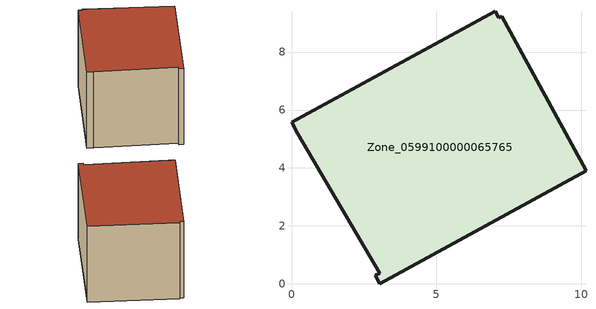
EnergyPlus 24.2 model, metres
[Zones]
Zone_0599100000065765
 floor ground (C_G): 7.03,9.41 7.15,9.18 7.26,9.24 10.16,3.91 3.05,0 2.89,0.3 3.04,0.37 0.21,5.19 0,5.58 z0
 wall outside (C_F): 7.03,9.41 0,5.58 0.21,5.19 3.04,0.37 2.89,0.3 3.05,0 10.16,3.91 7.26,9.24 7.15,9.18 7.03,9.41 z0:5.77
 roof outside (C_R): 7.15,9.18 7.03,9.41 0,5.58 0.21,5.19 3.04,0.37 2.89,0.3 3.05,0 10.16,3.91 7.26,9.24 z5.77
[BUILDING]
Pand.0599100000065765: North Axis=0; Terrain=City; Loads Convergence Tolerance Value=0.04; Temperature Convergence Tolerance Value=0.4; Solar Distribution=FullExterior; Maximum Number of Warmup Days=25; Minimum Number of Warmup Days=1
[Site:Location]
Rotterdam.The.Hague.AP_ZH_NLD Design_Conditions: Latitude=51.96; Longitude=4.45; Time Zone=1; Elevation=-4.5
[SITE:GROUNDTEMPERATURE:BUILDINGSURFACE]
18, 18, 18, 18, 18, 18, 18, 18, 18, 18, 18, 18
[MATERIAL] Thermal Absorptance=0.9; Solar Absorptance=0.7; Visible Absorptance=0.7
Name | Roughness | Thickness | Conductivity | Density | Specific Heat
G.TC.1946-1964 | MediumSmooth | 0.15 | 1 | 540 | 1210
F.TC.1946-1964 | Rough | 0.3 | 0.857143 | 1920 | 840
R.TC.1946-1964 | MediumRough | 0.2 | 0.235294 | 1500 | 1000
[CONSTRUCTION]
C_G: G.TC.1946-1964
C_F: F.TC.1946-1964
C_R: R.TC.1946-1964
[ZONE]
Zone_0599100000065765: Type=1; Multiplier=1; Ceiling Height=Autocalculate; Volume=Autocalculate; Floor Area=autocalculate; Part of Total Floor Area=Yes
[ZONEINFILTRATION:DESIGNFLOWRATE]
Infil_Zone_0599100000065765: Zone or ZoneList or Space or SpaceList=Zone_0599100000065765; Schedule=AlwaysOn; Design Flow Rate Calculation Method=Flow/Area; Flow Rate per Floor Area=0.003; Constant Term Coefficient=1; Temperature Term Coefficient=0; Velocity Term Coefficient=0; Velocity Squared Term Coefficient=0
[HVACTEMPLATE:ZONE:IDEALLOADSAIRSYSTEM]
Zone_0599100000065765: Maximum Heating Supply Air Temperature=50; Minimum Cooling Supply Air Temperature=13; Maximum Heating Supply Air Humidity Ratio=0.0156; Minimum Cooling Supply Air Humidity Ratio=0.0077; Heating Limit=NoLimit; Cooling Limit=NoLimit; Dehumidification Control Type=ConstantSensibleHeatRatio; Cooling Sensible Heat Ratio=0.7; Dehumidification Setpoint=60; Humidification Control Type=None; Humidification Setpoint=30; Outdoor Air Method=None; Outdoor Air Flow Rate per Person=0.00944; Outdoor Air Flow Rate per Zone Floor Area=0; Outdoor Air Flow Rate per Zone=0; Demand Controlled Ventilation Type=None; Outdoor Air Economizer Type=NoEconomizer; Heat Recovery Type=None; Sensible Heat Recovery Effectiveness=0.7; Latent Heat Recovery Effectiveness=0.65
[ZONECONTROL:THERMOSTAT]
ThermostatControl_Zone_0599100000065765: Zone or ZoneList=Zone_0599100000065765; Control Type Schedule=DualSetpointControlType; Control 1=Thermostat_Zone_0599100000065765; Temperature Difference Between Cutout And Setpoint=0
[THERMOSTATSETPOINT:DUALSETPOINT]
Thermostat_Zone_0599100000065765: Heating Setpoint Temperature Schedule=HeatingSetpoint_Zone_0599100000065765; Cooling Setpoint Temperature Schedule=CoolingSetpoint_Zone_0599100000065765
[SCHEDULE:COMPACT]
HeatingSetpoint_Zone_0599100000065765: Through: 12/31, For: AllDays, Until: 24:00, 21
CoolingSetpoint_Zone_0599100000065765: Through: 12/31, For: AllDays, Until: 24:00, 24
DualSetpointControlType: Through: 12/31, For: AllDays, Until: 24:00, 4
AlwaysOn: Through: 12/31, For: AllDays, Until: 24:00, 1
